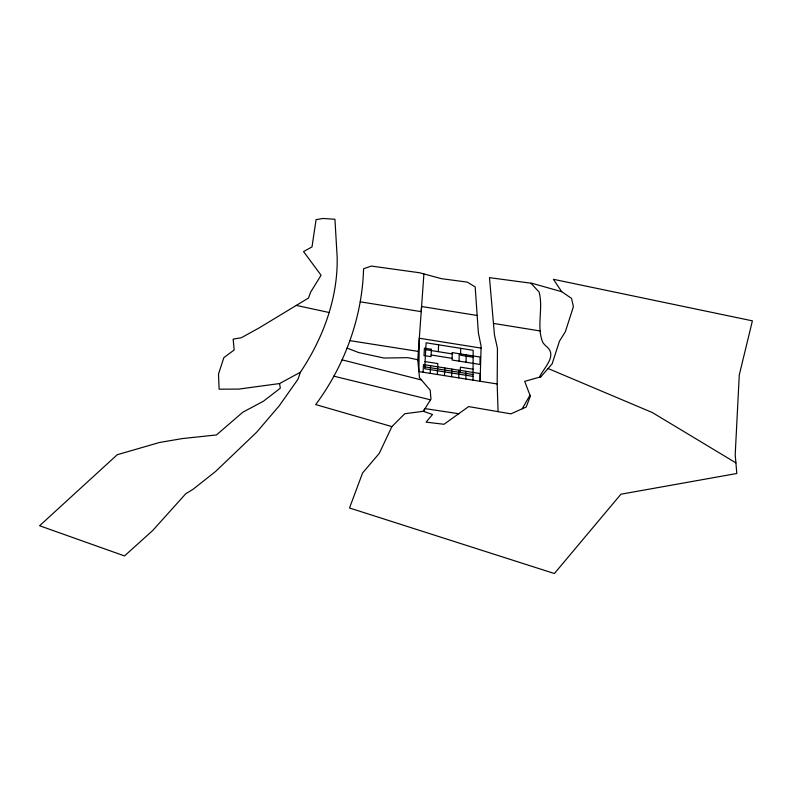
<?xml version="1.0" encoding="UTF-8"?>
<svg xmlns="http://www.w3.org/2000/svg" width="792" height="792" viewBox="0 0 792 792"><rect width="100%" height="100%" fill="white"/><g stroke="black" fill="none" stroke-linecap="round" stroke-linejoin="round"><path stroke-width="1.19" d="M473.012 380.13L473.151 350.321L426.116 342.797L424.67 368.735L473.062 376.398M423.057 372.23L423.492 364.577L480.091 373.547L480.12 381.259L481.11 346.262L478.388 332.947L475.17 286.902L467.26 282.11L441.362 278.665L419.572 272.755L371.359 266.072L363.587 268.745C362.192 317.493 344.718 365.518 315.701 404.573L391.892 426.601L404.752 413.731L423.324 411.286L432.511 414.483L426.076 422.126L443.995 424.284L468.636 406.593L510.889 413.85L526.205 407.019L530.343 396.158L524.69 381.368L540.807 376.814L552.163 363.825L559.439 341.213L565.369 331.69L573.398 306.732L571.557 298.386L561.706 291.694L532.204 283.368L489.466 277.645L494.475 334.947L497.455 348.45L497.178 383.962L498.079 411.652M465.884 379.002L465.973 371.309M466.072 362.241L466.161 354.826M460.3 372.497L460.39 367.181L473.091 369.201M460.716 348.332L460.597 355.222L473.131 357.222M458.766 377.883L458.905 370.191M459.073 361.132L459.212 353.717M451.638 376.754L451.836 369.072M444.5 375.626L444.757 367.943M437.352 374.497L437.818 363.597L425.076 361.578M438.322 351.668L438.61 344.797M430.204 373.359L430.591 365.696M423.908 273.933L421.215 311.652L360.251 301.811M458.716 413.721L425.007 408.603L423.324 411.286L430.977 399.099L430.195 390.189L419.463 377.635L417.77 359.707L421.582 306.494L477.17 315.483M300.396 372.24L298.04 379.13L279.269 405.791L256.549 432.323L215.642 471.428L193.07 489.268L185.714 493.802L152.727 530.501L124.512 555.934L39.6 525.749L117.246 454.707L159.558 442.471L182.516 438.55L216.464 434.947L242.748 412.266L263.459 401.197L280.299 388.209L279.606 383.546L300.396 372.24C323.007 338.362 338.055 298.247 337.154 257.113L334.947 219.275L323.176 218.473L316.077 219.622L311.998 246.926L303.554 251.559L321.087 275.26L310.682 292.06L308.524 298.01L258.875 328.066L241.273 337.748L233.155 339.115L234.165 350.005L223.908 357.568L218.493 373.982L219.107 389.189L238.709 389.1L279.606 383.546M391.892 426.601L379.229 453.42L362.568 472.992L349.519 507.979L554.39 573.527L620.928 494.208L736.817 473.497L735.204 454.687L739.273 374.962L752.4 320.849L553.4 279.299L561.706 291.694M529.987 395.218L522.195 408.811M540.807 376.814L539.481 377.19C543.183 368.369 557.33 356.44 547.252 347.124A23.978 11.83 14.1 0 1 542.599 341.926C536.372 326.274 543.48 308.345 539.104 292.04L530.878 283.19M349.599 340.59L418.364 351.42M424.779 366.864L473.072 374.517M497.178 383.962L418.889 371.577L419.315 338.224L481.09 348.104M425.74 349.668L452.232 353.895M431.115 354.994L452.123 358.33M493.465 323.413L540.025 330.937M417.77 359.707L407.732 357.667L383.942 358.043L358.558 352.529L347.094 348.104M296.267 305.405L329.096 312.503M333.739 376.15L430.521 399.821M342.035 359.835L421.463 379.972M548.074 368.508L652.361 412.563L735.907 462.875M452.272 352.608L452.074 360.023L480.051 364.468L480.021 357.034L452.272 352.608M431.402 349.282L431.036 356.667L424.007 355.558L424.433 348.173L431.402 349.282"/></g></svg>
